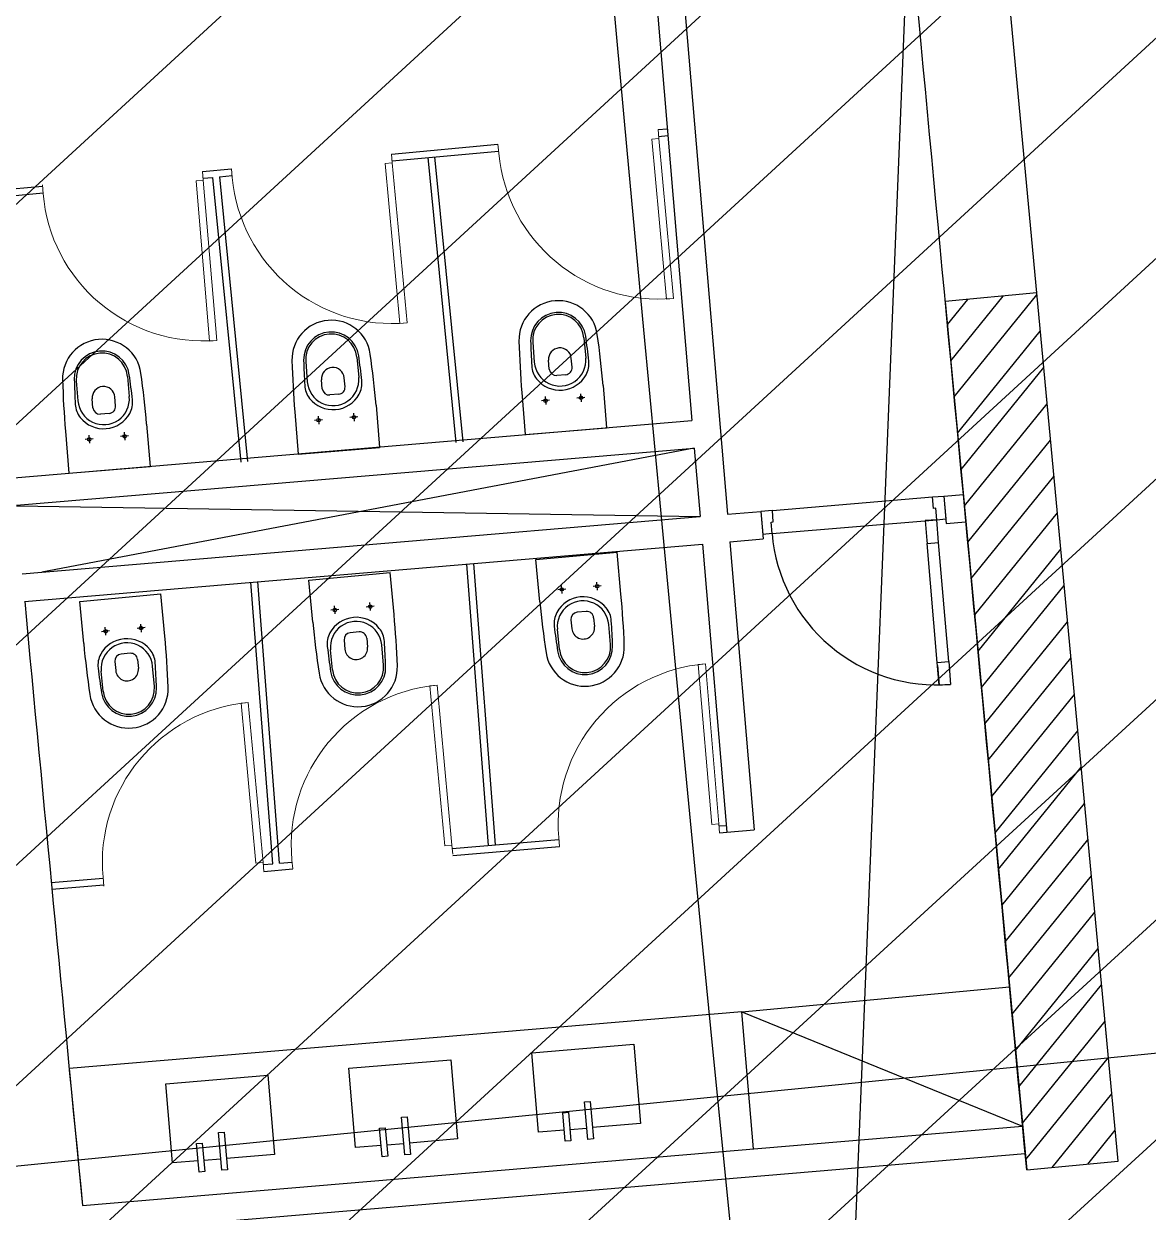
# Model space of a CAD drawing. Extents: x -678889171 to 586587, y -792238163 to 335485.
# Drawn here: x -678771016 to -678766118, y -792106578 to -792101400 of the extents above; entities that cross this region are included whole.
import ezdxf
from ezdxf.enums import TextEntityAlignment as Align

# ---------------------------------------------------------------- set-up
doc = ezdxf.new("R2010")
doc.units = 0
doc.header["$MEASUREMENT"] = 0
for name, color, linetype in [('A-FLOR-PATT', 252, 'Continuous'), ('A-SITE-PATT', 252, 'Continuous'), ('A-WALL', 252, 'Continuous')]:
    doc.layers.add(name, color=color, linetype=linetype)
doc.layers.add('BASEMENT3 LAYOUT$0$HATCH7', color=252, linetype='Continuous', lineweight=15)
doc.layers.add('Ground floor Towers$0$04-Ground Floor$0$$2$A-DOOR-FULL', color=252, linetype='Continuous', lineweight=20)
doc.styles.add('Ground floor Towers$0$$Bas01-Rname$0$EN-SC', font='swissc.ttf')
doc.styles.add('Ground floor Towers$0$$Bas01-Rname$0$EN-SCL', font='swisscl.ttf')
doc.styles.add('Ground floor Towers$0$04-Ground Floor$0$V2-lower ground$0$LEVEL  FOR LICENSE LOWER GR$0$$LG- LEVEL$0$AR-SR', font='sarb.shx')

# ---------------------------------------------------------------- blocks, each defined once
blk = doc.blocks.new('A$C61C61320')
at = {"layer": 'BASEMENT3 LAYOUT$0$HATCH7'}
h = blk.add_hatch(dxfattribs=at)
h.set_pattern_fill('JIS_WOOD', color=256, scale=1000, style=0)
h.set_pattern_definition([(45, (-95575.72641586163, -175160.5677797335), (-499.9999991609842, 499.9999991609843), [])])
edge = h.paths.add_edge_path()
edge.add_line((-93671.42387769371, -154054.9431899884), (-93352.28011348587, -174711.9075518902))
edge.add_line((-93352.28011348587, -174711.9075518902), (-49398.28305342048, -174321.9428492732))
edge.add_arc((-49194.7644366367, -173977.2776182104), 400.2673467584944, 239.4389137010584, 436.7722825904112)
edge.add_line((-49103.17453308101, -173587.6300358392), (-49353.17453308101, -169321.0603725039))
edge.add_arc((765187.6152318742, -69570.4512780355), 820625.9088071947, 178.5717505264322, 186.9818142228341, ccw=False)
edge.add_line((-55183.34322072996, -49116.28952082794), (-86992.42594180122, -47875.38068783496))
edge.add_line((-86992.42594180116, -47875.38068783496), (-86999.8191618316, -136404.81269691))
edge.add_line((-86999.81916183163, -136404.81269691), (-87007.19406194473, -152784.6622732603))
edge.add_line((-87007.19406194473, -152784.6622732603), (-93671.42387769371, -154054.9431899884))
blk = doc.blocks.new('Ground floor Towers$0$04-Ground Floor$0$$0$$DD-04-LEVEL LG$0$a-up-t3-a$0$WATG_DOORSINGLE_M3')
at = {"layer": 'Ground floor Towers$0$04-Ground Floor$0$$2$A-DOOR-FULL'}
for p, q in [((0, -50), (0, 0)), ((900, -50), (900, 0))]:
    blk.add_line(p, q, dxfattribs=at)
blk.add_lwpolyline([(900, -50), (900, -950), (860, -950), (860, -50)], close=True, dxfattribs=at)
blk.add_arc((900, -50), 900.0000000000002, 180, 270, dxfattribs=at)
blk = doc.blocks.new('GR')
at = {"layer": 'A-FLOR-PATT'}
for p, q in [((33455, 89935), (33455, 60105)), ((34587.51855071226, 79232.06661733873), (33778.1954407954, 85232.37436956455)), ((32500.39143028897, 84150.27755005208), (32773.01325455571, 81979.40945202718)), ((32381.32663243097, 84135.32516191411), (32601.6150982148, 82381.18385639231)), ((32402.5768137101, 83642.28096720882, -9.216260778395458e-07), (32442.57537358888, 83647.60581449384, -9.22509878438313e-07)), ((32406.53566659318, 83612.54332298742, -9.216285155573752e-07), (32446.31357352466, 83617.8387956337, -9.225074406503515e-07)), ((31246.88182193858, 83488.42794455274, -8.960900603225308e-07), (31708.69844853965, 83549.90773326973, -9.062942729828771e-07)), ((31250.59319617175, 83458.65735449456, -8.960870298014648e-07), (31712.65730142274, 83520.1700890482, -9.062967107021786e-07)), ((31579.61029178653, 82244.66860681778, -1.903324327713154e-09), (31406.51199430111, 83479.41419652634, -1.612658850080255e-09)), ((31609.31977086224, 82248.83356216567, -2.560368979099045e-09), (31436.2503534246, 83483.37314458146, -2.269751996644635e-09)), ((30427.93781098145, 83379.40522457122, -8.779948287114567e-07), (30552.97942929029, 83396.05151193215, -8.80757724609138e-07)), ((30431.64918521463, 83349.63463451306, -8.77991798189405e-07), (30472.47442532949, 83355.06953441058, -8.844783773886327e-07)), ((30472.47442532949, 83355.06953441058, 1.902565820686986e-08), (30645.5727228149, 82120.32394470196, 1.873499272928882e-08)), ((30502.21303103282, 83359.02672356147, 1.836856464634298e-08), (30675.31108193844, 82124.28289275707, 1.807789958276509e-08)), ((30502.46669257628, 83359.06228423216, -8.795565684092768e-07), (30556.82423552688, 83366.29868513953, -8.807576423753487e-07)), ((29443.23762438179, 83248.31605208431), (29734.03541833314, 83287.02879195064, -8.626624929662162e-07)), ((29496.71798673109, 83225.17100709728), (29737.88022456975, 83257.27596515803, -8.626624107324275e-07)), ((34079.55195524046, 82998.12230428727), (33683.1557184929, 82944.54970408604)), ((33696.55257576761, 82845.22563243104), (33780.35022393212, 82957.68545538455)), ((33717.79318748406, 82687.74809894348), (33934.4513469542, 82978.51208563212)), ((33739.03379920051, 82530.27056545592), (34080.79254606155, 82988.92458506934)), ((34587.50443334578, 79232.17128325347), (34079.55195524046, 82998.12230428727)), ((33683.1557184929, 82944.54970408604), (34191.10819659827, 79178.59868305223)), ((33760.27441091696, 82372.79303196835), (34102.033157778, 82831.44705158178)), ((31894.8771996404, 82694.93574307869, 2.43035481959246e-08), (31905.34906063833, 82607.05877845427, 2.434352248781203e-08)), ((32116.73457131111, 82722.59142680644, 1.940671012372634e-08), (32128.15659390588, 82634.8329048031, 1.942571243957749e-08)), ((33781.5150226334, 82215.31549848078), (34123.27376949444, 82673.9695180942)), ((31132.22546616243, 82597.37356302659, 2.408485606885381e-08), (31143.64748875721, 82509.61504102325, 2.410385838470496e-08)), ((31971.89508356216, 82579.82333259762, 2.298272952979302e-08), (31967.06021794775, 82618.60923238427, 2.296970561964009e-08)), ((32070.3332201974, 82592.09416206354, 2.081000201751028e-08), (32065.49835458298, 82630.8800618502, 2.079697810735735e-08)), ((30910.36809449173, 82569.71787929884, 2.898169414105207e-08), (30920.83995548966, 82481.84091467442, 2.90216684329395e-08)), ((32044.27455875507, 82558.61362796037, 2.147707319777371e-08), (32005.37561766534, 82553.76467115528, 2.233565100504677e-08)), ((30987.38597841349, 82454.60546881777, 2.766087547492049e-08), (30982.55111279907, 82493.39136860443, 2.764785156476756e-08)), ((31085.82411504872, 82466.87629828369, 2.548814796263774e-08), (31080.98924943431, 82505.66219807035, 2.547512405248482e-08)), ((32208.52059711174, 82517.50850406055, 1.810042234622764e-08), (32231.31108310079, 82334.68036029067, 1.810042234622764e-08)), ((33802.75563434984, 82057.83796499322), (34144.51438121088, 82516.49198460665)), ((29915.45862585055, 82446.0300694851, 1.652766515571243e-08), (29925.93048684849, 82358.15310486068, 1.656763944759985e-08)), ((30137.31599752126, 82473.68575321285, 1.163082708351417e-08), (30148.73802011603, 82385.92723120951, 1.164982939936531e-08)), ((31856.24702346749, 82473.59575748388, 2.587580810086881e-08), (31879.03750945654, 82290.767613714, 2.587580810086881e-08)), ((31978.31739785785, 82444.22690394767, 2.325561539901772e-08), (31943.5862004563, 82439.89747822883, 2.402220272694017e-08)), ((31958.78708629766, 82459.42778978901, 2.363307787178637e-08), (31963.11651201649, 82424.69659238747, 2.364474025417144e-08)), ((32132.12698635041, 82463.4000749882, 1.986072866107576e-08), (32097.39578894886, 82459.07064926936, 2.062731598899812e-08)), ((32112.59667479022, 82478.60096082956, 2.02381911338444e-08), (32116.92610050905, 82443.86976342801, 2.024985351622948e-08)), ((31059.7654536064, 82433.39576418052, 2.615521914290118e-08), (31020.86651251666, 82428.54680737543, 2.701379695017424e-08)), ((31224.01149196307, 82392.2906402807, 2.277856829135511e-08), (31246.80197795212, 82209.46249651082, 2.277856829135511e-08)), ((29660.20056326436, 82011.7953167697), (32601.6150982148, 82381.18385639231)), ((29992.47650977231, 82330.91765900403, 1.520684648958084e-08), (29987.6416441579, 82369.70355879069, 1.519382257942792e-08)), ((30090.91464640755, 82343.18848846995, 1.30341189772981e-08), (30086.07978079313, 82381.97438825661, 1.302109506714517e-08)), ((30871.73791831882, 82348.37789370403, 3.055395404599628e-08), (30894.52840430786, 82165.54974993414, 3.055395404599628e-08)), ((30974.27798114899, 82334.20992600916, 2.831122381691384e-08), (30978.60740686781, 82299.47872860762, 2.832288619929891e-08)), ((31147.61788120174, 82338.18221120835, 2.453887460620323e-08), (31112.88668380019, 82333.85278548952, 2.530546193412559e-08)), ((31128.08756964155, 82353.38309704971, 2.491633707897187e-08), (31132.41699536037, 82318.65189964816, 2.492799946135695e-08)), ((31879.03750945653, 82290.767613714, 2.587580810086889e-08), (32231.31108310079, 82334.68036029067, 1.810042234622772e-08)), ((33823.99624606628, 81900.36043150564), (34165.75499292733, 82359.01445111909)), ((30064.85598496522, 82309.70795436678, 1.370119015756154e-08), (30025.95704387549, 82304.85899756169, 1.45597679648346e-08)), ((30993.80829270917, 82319.00904016782, 2.793376134414519e-08), (30959.07709530762, 82314.67961444898, 2.870034867206764e-08)), ((29676.66706785156, 81892.92066459073), (32616.56748635277, 82262.11905853427)), ((32616.58906468365, 82261.94723182805), (29798.71214617744, 81605.89095275856)), ((30133.17810100037, 82229.69528723597, 1.246230809363222e-08), (30137.5075267192, 82194.96408983442, 1.24739704760173e-08)), ((30229.1020233219, 82268.60283046696, 1.032453930601546e-08), (30251.89250931094, 82085.77468669708, 1.032453930601546e-08)), ((32616.56748635277, 82262.11905853427), (32653.9484566977, 81964.45706388922)), ((29876.82844967764, 82224.6900838903, 1.809992506065663e-08), (29899.61893566669, 82041.8619401204, 1.809992506065663e-08)), ((29998.898824068, 82195.32123035408, 1.547973235880555e-08), (29964.16762666645, 82190.99180463524, 1.624631968672799e-08)), ((29979.36851250781, 82210.52211619543, 1.585719483157419e-08), (29983.69793822664, 82175.79091879388, 1.586885721395927e-08)), ((30152.70841256056, 82214.49440139461, 1.208484562086358e-08), (30117.97721515902, 82210.16497567578, 1.285143294878594e-08)), ((30894.52840430786, 82165.54974993414, 3.055395404599636e-08), (31246.80197795211, 82209.46249651082, 2.277856829135519e-08)), ((33845.23685778274, 81742.8828980181), (34186.99560464378, 82201.53691763153)), ((29899.61893566668, 82041.8619401204, 1.809992506065671e-08), (30251.89250931094, 82085.77468669708, 1.032453930601554e-08)), ((32967.54729719966, 82003.83941423253), (33662.09195137116, 82091.06167837066)), ((33662.09195137116, 82091.06167837066), (33711.70228381199, 82097.29184009483)), ((33668.3221130953, 82041.45134592988), (33662.09195137116, 82091.06167837066)), ((33711.702283812, 82097.29184009475), (33797.09476597968, 82108.01559355007)), ((33711.70228381199, 82097.29184009483), (33724.16260726029, 81998.0711752132)), ((33711.70228381199, 82097.29184009483), (33726.65467194997, 81978.22704223674)), ((33678.24417958347, 82042.69737827471), (33668.3221130953, 82041.45134592988)), ((33684.47434130763, 81993.08704583389), (33678.24417958347, 82042.69737827471)), ((33866.47746949918, 81585.40536453052), (34208.23621636022, 82044.05938414395)), ((32773.01325455572, 81979.40945202718), (32917.93696475884, 81997.60925250838)), ((32967.54729719967, 82003.83941423253), (32917.93696475884, 81997.60925250838)), ((32917.93696475884, 81997.60925250838), (32930.39728820714, 81898.38858762676)), ((32917.93696475884, 81997.60925250838), (32932.88935289681, 81878.54445465036)), ((32973.77745892381, 81954.22908179174), (32967.54729719967, 82003.83941423253)), ((32970.0855541598, 81903.37271700609), (33684.47434130763, 81993.08704583389)), ((33684.47434130763, 81993.08704583389), (33634.8640088668, 81986.85688410973)), ((33634.8640088668, 81986.85688410973), (33645.70449026683, 81900.5349056627)), ((33684.47434130763, 81993.08704583389), (33724.16260726029, 81998.0711752132)), ((33696.93466475594, 81893.86638095224), (33684.47434130763, 81993.08704583389)), ((33726.65467194997, 81978.22704223674), (33812.04715411764, 81988.95079569204)), ((29677.06601007277, 81890.04276950393), (32653.92770212523, 81964.62233106609)), ((29714.04803819647, 81595.25866994567), (32653.9484566977, 81964.45706388922)), ((32963.85539243565, 81952.9830494469), (32973.77745892381, 81954.22908179174)), ((32970.0855541598, 81903.37271700609), (32963.85539243565, 81952.9830494469)), ((32787.96564269369, 81860.34465416915), (32932.88935289681, 81878.54445465036)), ((32970.0855541598, 81903.37271700609), (32930.39728820714, 81898.38858762676)), ((33645.70449026683, 81900.5349056627), (33647.32433231511, 81887.63621922808)), ((33647.32433231511, 81887.63621922808), (33696.93466475594, 81893.86638095224)), ((33712.1180142463, 81371.68876184354), (33647.32433231511, 81887.63621922808)), ((33761.72834668712, 81377.9189235677), (33696.93466475594, 81893.86638095224)), ((33887.71808121563, 81427.92783104297), (34229.47682807667, 81886.5818506564)), ((29729.00042633443, 81476.19387208765), (32668.90084483567, 81845.39226603118)), ((32668.90084483567, 81845.39226603118), (32825.90092028434, 80595.21188852198)), ((32787.96564269368, 81860.34465416915), (32944.96571814235, 80610.16427665994)), ((31947.14610818962, 81748.5214241146, 3.441274296905041e-08), (32298.99867491991, 81795.68890534177, 3.441274298673327e-08)), ((32323.47835118359, 81613.0792619601, 3.441274298673327e-08), (32298.99867491991, 81795.68890534177, 3.441274298673327e-08)), ((31645.84426486002, 81716.91483738644), (31790.64381886481, 80495.43793167894)), ((31675.63566831712, 81720.44644892462), (31820.4107339177, 80499.17611857843)), ((31971.62578445331, 81565.91178073293, 3.441274296905041e-08), (31947.14610818962, 81748.5214241146, 3.441274296905041e-08)), ((33908.95869293208, 81270.45029755539), (34250.71743979312, 81729.10431716882)), ((30963.1791027623, 81619.11267726711, 1.735378775331066e-08), (31315.03166949258, 81666.28015849428, 1.735378777099352e-08)), ((31339.51134575627, 81483.67051511261, 1.735378777099352e-08), (31315.03166949258, 81666.28015849428, 1.735378777099352e-08)), ((32220.8116935685, 81626.29868736223, 3.437620780245939e-08), (32216.16137851794, 81660.98837703986, 3.438432673119112e-08)), ((30987.65877902599, 81436.50303388544, 1.735378775331066e-08), (30963.1791027623, 81619.11267726711, 1.735378775331066e-08)), ((32082.20561230966, 81625.37443735954, 3.438026725997626e-08), (32047.51592263202, 81620.724122309, 3.438026725823289e-08)), ((32067.18592499612, 81605.70443499545, 3.437620779473871e-08), (32062.53560994555, 81640.39412467308, 3.438432672347044e-08)), ((32235.83138088203, 81645.96868972633, 3.438026726769694e-08), (32201.1416912044, 81641.31837467577, 3.438026726595357e-08)), ((30855.70935068105, 80378.02704866957), (30710.90979667625, 81599.50395437711)), ((30885.47626573396, 80381.76523556904), (30740.67671172917, 81603.2421412766)), ((33930.19930464851, 81112.97276406782), (34271.95805150955, 81571.62678368125)), ((29969.54336110479, 81485.57789532207, -1.705895750345603e-08), (30321.39592783508, 81532.74537654924, -1.705895748577317e-08)), ((30345.87560409876, 81350.13573316757, -1.705895748577317e-08), (30321.39592783508, 81532.74537654924, -1.705895748577317e-08)), ((31083.2189195688, 81476.29568814796, 1.731725257899896e-08), (31078.56860451823, 81510.9853778256, 1.732537150773069e-08)), ((31251.86437545471, 81516.55994287884, 1.732131205195719e-08), (31217.17468577708, 81511.90962782828, 1.732131205021381e-08)), ((31236.84468814118, 81496.88994051474, 1.731725258671964e-08), (31232.19437309061, 81531.57963019237, 1.732537151545137e-08)), ((32175.09725515004, 81531.53514711076, 3.435582941264137e-08), (32136.24480271109, 81526.32679425413, 3.435582941068878e-08)), ((32208.81725920278, 81505.78711171613, 3.434887033236564e-08), (32214.01047645475, 81467.04756548307, 3.433980355725497e-08)), ((29994.02303736849, 81302.9682519404, -1.705895750345603e-08), (29969.5433611048, 81485.57789532207, -1.705895750345603e-08)), ((31098.23860688233, 81495.96569051205, 1.732131204423651e-08), (31063.54891720469, 81491.3153754615, 1.732131204249313e-08)), ((32110.49676731646, 81492.60679020139, 3.43488703274244e-08), (32115.68998456844, 81453.86724396831, 3.433980355231374e-08)), ((32286.89601459646, 81391.39161597121, 3.432016289664515e-08), (32275.61221797294, 81479.16801780065, 3.434069158708828e-08)), ((31191.13024972272, 81402.12640026327, 1.729687419690162e-08), (31152.27779728376, 81396.91804740664, 1.729687419494903e-08)), ((32065.30378767227, 81361.6861421682, 3.432016288550872e-08), (32053.07096500289, 81449.33532262017, 3.434069157590414e-08)), ((33951.43991636497, 80955.49523058027), (34293.19866322601, 81414.1492501937)), ((30104.60286522483, 81362.43090856701, -1.709143321253018e-08), (30069.91317554719, 81357.78059351647, -1.709143321427356e-08)), ((30089.58317791129, 81342.76090620292, -1.709549267776774e-08), (30084.93286286073, 81377.45059588055, -1.7087373749036e-08)), ((30258.22863379721, 81383.0251609338, -1.70914332048095e-08), (30223.53894411957, 81378.37484588324, -1.709143320655288e-08)), ((30243.20894648367, 81363.3551585697, -1.709549267004705e-08), (30238.55863143311, 81398.04484824733, -1.708737374131532e-08)), ((31126.52976188913, 81363.1980433539, 1.728991511168465e-08), (31131.72297914112, 81324.45849712082, 1.728084833657398e-08)), ((31224.85025377545, 81376.37836486864, 1.728991511662589e-08), (31230.04347102743, 81337.63881863558, 1.728084834151522e-08)), ((31302.92900916913, 81261.98286912372, 1.72612076809054e-08), (31291.64521254562, 81349.75927095316, 1.728173637134852e-08)), ((33712.11801424631, 81371.68876184354), (33761.72834668713, 81377.9189235677)), ((33724.57833769461, 81272.46809696191), (33712.11801424631, 81371.68876184354)), ((33724.57833769461, 81272.46809696191), (33713.73785629458, 81358.79007540894)), ((33713.73785629458, 81358.79007540894), (33724.57833769461, 81272.46809696191)), ((33761.72834668713, 81377.9189235677), (33774.18867013544, 81278.69825868605)), ((-7945, 73725), (46290, 81330)), ((31081.33678224495, 81232.2773953207, 1.726120766976897e-08), (31069.10395957557, 81319.92657577268, 1.728173636016439e-08)), ((30197.49450806521, 81268.59161831823, -1.711587105986507e-08), (30158.64205562626, 81263.3832654616, -1.711587106181766e-08)), ((33774.18867013544, 81278.69825868605), (33724.57833769461, 81272.46809696191)), ((33972.68052808141, 80798.0176970927), (34314.43927494245, 81256.67171670613)), ((30132.89402023163, 81229.66326140886, -1.712283014508204e-08), (30138.08723748361, 81190.92371517578, -1.713189692019271e-08)), ((30231.21451211795, 81242.8435829236, -1.71228301401408e-08), (30236.40772936993, 81204.10403669054, -1.713189691525147e-08)), ((30309.29326751163, 81128.44808717868, -1.715153757586129e-08), (30298.00947088811, 81216.22448900812, -1.713100888541817e-08)), ((30087.70104058744, 81098.74261337567, -1.715153758699773e-08), (30075.46821791806, 81186.39179382764, -1.71310088966023e-08)), ((33993.92113979785, 80640.54016360512), (34335.67988665889, 81099.19418321855)), ((34015.16175151432, 80483.0626301176), (34356.92049837533, 80941.716649731)), ((34036.40236323074, 80325.58509663), (34378.16111009178, 80784.23911624344)), ((32791.46413796812, 80621.12288757517), (32822.16282324986, 80624.97808798635)), ((34057.64297494719, 80168.10756314245), (34399.40172180824, 80626.76158275586)), ((32795.2022350026, 80591.35668811084), (32825.90092028434, 80595.211888522)), ((32825.90092028434, 80595.21188852198), (32944.96571814235, 80610.16427665994)), ((31634.3211495038, 80475.80662780828), (32096.91948379633, 80533.90062343712)), ((31638.30696282685, 80446.07153703553), (32100.65758083082, 80504.13442397269)), ((34078.88358666364, 80010.63002965489), (34420.64233352468, 80469.28404926829)), ((30814.59075664662, 80372.86329591683), (30855.70935068103, 80378.02704866955)), ((30885.47626573396, 80381.76523556904), (30939.88600491206, 80388.59811609557)), ((30818.57656996966, 80343.12820514408), (30943.7382581051, 80358.84625258275)), ((29895.12603636447, 80257.39513383902), (30120.15561205487, 80285.65478420412)), ((34100.12419838008, 79853.15249616731), (34441.88294524112, 80311.80651578073)), ((29899.19175582298, 80227.67007783383), (30124.00786524788, 80255.9029206913)), ((34121.36481009654, 79695.67496267975), (34463.12355695757, 80154.32898229315)), ((32923.79302747155, 79815.70403689354), (34084.067943573, 79972.20202189684)), ((34142.60542181297, 79538.19742919217), (34484.36416867402, 79996.85144880561)), ((32923.79302747155, 79815.70403689354), (30006.05683648551, 79450.24410926664)), ((32998.42475619265, 79221.41691620207), (32923.79302747155, 79815.70403689354)), ((32923.79302747155, 79815.70403689354), (34165.56325678195, 79367.98843175937)), ((34163.84603352942, 79380.71989570462), (34505.60478039047, 79839.37391531805)), ((32017.31097786675, 79600.165965856), (32459.35886883447, 79655.51858179226)), ((32459.35886883447, 79655.51858179226), (32502.41090345156, 79311.70355548404)), ((34185.08664524586, 79223.24236221705), (34526.84539210691, 79681.89638183048)), ((32060.36301248384, 79256.35093954777), (32017.31097786675, 79600.165965856)), ((31223.51005132536, 79500.76732893342), (31665.55794229308, 79556.11994486969)), ((31665.55794229308, 79556.11994486969), (31708.60997691017, 79212.30491856147)), ((31266.56208594245, 79156.9523026252), (31223.51005132536, 79500.76732893342)), ((34301.52282705991, 79193.5211225352), (34548.08600382336, 79524.41884834292)), ((30006.05683648551, 79450.24410926664), (30088.43479479756, 78855.97473544732)), ((30429.70912478401, 79401.36869201079), (30871.75701575173, 79456.72130794705)), ((30871.75701575173, 79456.72130794705), (30914.80905036882, 79112.90628163883)), ((30472.7611594011, 79057.55366570257), (30429.70912478401, 79401.36869201079)), ((32254.83961784131, 79396.43988731962), (32279.39784250121, 79399.5149654111)), ((32275.25813629734, 79233.37327614061), (32254.83961784131, 79396.43988731962)), ((32279.39784250121, 79399.5149654111), (32299.81636095723, 79236.4483542317)), ((30088.43479479753, 78855.97473544728), (34165.56325678195, 79367.98843175937)), ((32161.5268444308, 79344.84641565474), (32186.08506909059, 79347.92149374644)), ((32177.02523795574, 79221.07296381224), (32161.5268444308, 79344.84641565474)), ((32186.08506909059, 79347.92149374644), (32201.58346261579, 79224.14804190371)), ((34455.62395008204, 79214.34775278284), (34569.32661553979, 79366.94131485533)), ((31461.03869129992, 79297.04125039704), (31485.59691595982, 79300.11632848853)), ((31481.45720975595, 79133.97463921804), (31461.03869129992, 79297.04125039704)), ((31485.59691595982, 79300.11632848853), (31506.01543441583, 79137.04971730913)), ((32195.43334434382, 79273.26418845949), (32269.1080180255, 79282.4894226964)), ((32502.41090345156, 79311.70355548404), (32293.6661467847, 79285.56483029027)), ((30110.74507985461, 78737.83395654862), (34181.60430812262, 79249.06035033689)), ((31367.72591788941, 79245.44777873217), (31392.2841425492, 79248.52285682387)), ((31383.22431141435, 79121.67432688967), (31367.72591788941, 79245.44777873217)), ((31392.2841425492, 79248.52285682387), (31407.7825360744, 79124.74940498114)), ((32170.8750658856, 79270.18910363194), (32060.36301248384, 79256.35093954777)), ((32299.81636095723, 79236.4483542317), (32275.25813629734, 79233.37327614061)), ((34191.10819659827, 79178.59868305223), (34587.50443334578, 79232.17128325347)), ((34191.10819643721, 79178.59868303052), (34587.51855071226, 79232.06661733873)), ((30667.23776475857, 79197.64261347441), (30691.79598941847, 79200.7176915659)), ((30687.6562832146, 79034.5760022954), (30667.23776475857, 79197.64261347441)), ((30691.79598941847, 79200.7176915659), (30712.21450787448, 79037.6510803865)), ((31401.63241780243, 79173.86555153692), (31475.30709148411, 79183.09078577382)), ((31708.60997691017, 79212.30491856147), (31499.8652202433, 79186.1661933677)), ((32201.58346261579, 79224.14804190371), (32177.02523795574, 79221.07296381224)), ((30573.92499134806, 79146.04914180953), (30598.48321600785, 79149.12421990123)), ((30589.423384873, 79022.27568996703), (30573.92499134806, 79146.04914180953)), ((30598.48321600785, 79149.12421990123), (30613.98160953305, 79025.3507680585)), ((31377.07413934421, 79170.79046670937), (31266.56208594245, 79156.9523026252)), ((31407.7825360744, 79124.74940498114), (31383.22431141435, 79121.67432688967)), ((31506.01543441583, 79137.04971730913), (31481.45720975595, 79133.97463921804)), ((30583.27321280286, 79071.39182978673), (30472.7611594011, 79057.55366570257)), ((30607.83149126108, 79074.46691461428), (30681.50616494276, 79083.69214885119)), ((30914.80905036882, 79112.90628163883), (30706.06429370195, 79086.76755644506)), ((30613.98160953305, 79025.3507680585), (30589.423384873, 79022.27568996703)), ((30712.21450787448, 79037.6510803865), (30687.6562832146, 79034.5760022954))]:
    blk.add_line(p, q, dxfattribs=at)
for centre, radius in [((31960.95179915708, 82442.06219108825, 2.363890906297883e-08), 7.499999999999988), ((32114.76138764963, 82461.23536212878, 2.024402232503702e-08), 7.499999999999988), ((31130.25228250096, 82336.01749834893, 2.492216827016449e-08), 7.499999999999988), ((30976.4426940084, 82316.8443273084, 2.83170550081063e-08), 7.499999999999988), ((29981.53322536723, 82193.15651749466, 1.586302602276665e-08), 7.499999999999988), ((30135.34281385978, 82212.32968853519, 1.246813928482484e-08), 7.499999999999988), ((32064.86076747084, 81623.04927983427, 3.438026725910458e-08), 7.5), ((32218.48653604321, 81643.64353220105, 3.438026726682525e-08), 7.5), ((31234.51953061589, 81514.23478535356, 1.73213120510855e-08), 7.5), ((31080.89376204352, 81493.64053298678, 1.732131204336482e-08), 7.5), ((30087.25802038601, 81360.10575104174, -1.709143321340187e-08), 7.5), ((30240.88378895838, 81380.70000340852, -1.709143320568119e-08), 7.5)]:
    blk.add_circle(centre, radius, dxfattribs=at)
for centre, radius, start, end in [((632160.654919429, 163506.251165366), 613595.8226879981, 171.0737824436527, 189.9862451256833), ((632160.654919429, 163506.251165366), 605195.8226879981, 171.0737824436527, 190.1263033448895), ((-309211043.3384023, -41631038.38767131), 312045440.9681074, 7.681553255757395, 7.682710848340284), ((32005.88069202287, 82708.16347741708, 2.560252368183212e-08), 171.5000000000014, 10.31372345913701, 183.8974087038742), ((32005.88069202287, 82708.16347741708, 2.185533066982104e-08), 120.4999999999998, 10.31372345865848, 183.8974087044865), ((32005.88069202287, 82708.16347741708, 2.185533066982104e-08), 111.78885578103, 7.415524617116612, 186.7956075456474), ((31021.3715868742, 82582.94561363722, 3.028066962695959e-08), 171.500000000004, 10.31372345914179, 183.8974087038693), ((31021.3715868742, 82582.94561363723, 2.653347661494851e-08), 120.4999999999998, 10.31372345865848, 183.8974087044865), ((31021.3715868742, 82582.94561363723, 2.653347661494851e-08), 111.78885578103, 7.415524617116612, 186.7956075456474), ((35825.52672650114, 82968.38726820693, 2.58144162721119e-08), 3999.99999999981, 183.897408703869, 187.1055660815035), ((35825.52672650132, 82968.38726820698, -6.179556406187228e-08), 3948.999999999994, 183.8974087044865, 185.481244041176), ((28239.24089407791, 82022.71699333748, 1.056490108514548e-07), 3948.999999999994, 8.729888121831047, 10.31372345865848), ((28239.24089407761, 82022.71699333738, 1.810174149621865e-08), 4000.000000000308, 7.105566081504291, 10.31372345913882), ((32016.27928626537, 82624.74464711724, 2.188334186349864e-08), 49.59999999999989, 7.105566081862186, 187.1055660818622), ((30026.46211823302, 82459.25780382348, 1.782664064161995e-08), 171.5000000000076, 10.31372345914157, 183.8974087038694), ((27254.73178892924, 81897.49912955763, 1.103271567965823e-07), 3948.999999999994, 8.729888121831047, 10.31372345865848), ((27254.73178892893, 81897.49912955753, 2.277988744134612e-08), 4000.000000000308, 7.105566081504291, 10.31372345913882), ((31994.12620028286, 82600.73116844406, 2.243690982385166e-08), 99.99999999999984, 185.481244041176, 220.8236629726543), ((32016.82795419762, 82620.34316398746, 2.188481983670902e-08), 112.2676204798003, 186.7956075456474, 7.415524617116612), ((32040.56362242464, 82588.38322573312, 2.146707687001516e-08), 29.99999999999995, 277.1055660814228, 7.105566081862186), ((32043.6496428617, 82606.90452502338, 2.134382791604662e-08), 99.99999999999984, 333.3874691902676, 8.729888121831047), ((30026.46211823302, 82459.2578038235, 1.407944762960886e-08), 120.4999999999998, 10.31372345865848, 183.8974087044865), ((30026.46211823302, 82459.2578038235, 1.407944762960886e-08), 111.78885578103, 7.415524617116612, 186.7956075456474), ((34841.01762135246, 82843.16940442707, 3.049256221723937e-08), 3999.999999999809, 183.8974087038688, 187.1055660815033), ((34841.01762135264, 82843.16940442713, -5.711741811674481e-08), 3948.999999999994, 183.8974087044865, 185.481244041176), ((31031.7701811167, 82499.5267833374, 2.656148780862611e-08), 49.59999999999989, 7.105566081862186, 187.1055660818622), ((32016.82795419762, 82620.34316398746, 2.188481983670902e-08), 129.9999999999998, 220.8236629726543, 333.3874691902676), ((32001.66468133491, 82583.53426892804, 2.232565467728814e-08), 29.99999999999995, 187.1055660818622, 277.1055660814228), ((26259.82232028776, 81773.81131974379, 1.032585845600647e-08), 4000.000000000305, 7.105566081504299, 10.31372345913883), ((31032.31884904894, 82495.12530020761, 2.656296578183649e-08), 112.2676204798003, 186.7956075456474, 7.415524617116612), ((31059.14053771302, 82481.68666124353, 2.602197386117409e-08), 99.99999999999984, 333.3874691902676, 8.729888121831047), ((33846.10815271128, 82719.4815946134, 1.803853323189972e-08), 3999.999999999814, 183.8974087038698, 187.1055660815043), ((33846.10815271147, 82719.48159461339, -6.957144710208445e-08), 3948.999999999994, 183.8974087044865, 185.481244041176), ((26259.82232028807, 81773.8113197439, 9.787312781124265e-08), 3948.999999999994, 8.729888121831047, 10.31372345865848), ((31009.61709513418, 82475.51330466421, 2.711505576897913e-08), 99.99999999999984, 185.481244041176, 220.8236629726543), ((31032.31884904894, 82495.12530020761, 2.656296578183649e-08), 129.9999999999998, 220.8236629726543, 333.3874691902676), ((31017.15557618624, 82458.31640514819, 2.700380062241561e-08), 29.99999999999995, 187.1055660818622, 277.1055660814228), ((31056.05451727597, 82463.16536195327, 2.614522281514262e-08), 29.99999999999995, 277.1055660814228, 7.105566081862186), ((30037.40938040777, 82371.43749039387, 1.410893679649684e-08), 112.2676204798003, 186.7956075456474, 7.415524617116612), ((30036.86071247552, 82375.83897352366, 1.410745882328647e-08), 49.59999999999989, 7.105566081862186, 187.1055660818622), ((30014.70762649301, 82351.82549485048, 1.466102678363948e-08), 99.99999999999984, 185.481244041176, 220.8236629726543), ((30061.1450486348, 82339.47755213953, 1.369119382980298e-08), 29.99999999999995, 277.1055660814228, 7.105566081862186), ((30064.23106907185, 82357.99885142979, 1.356794487583445e-08), 99.99999999999984, 333.3874691902676, 8.729888121831047), ((30037.40938040777, 82371.43749039387, 1.410893679649684e-08), 129.9999999999998, 220.8236629726543, 333.3874691902676), ((30022.24610754507, 82334.62859533445, 1.454977163707596e-08), 29.99999999999995, 187.1055660818622, 277.1055660814228), ((33684.47434130763, 81993.08704583389), 719.9999999997044, 187.1578436580009, 277.1578436583626), ((28358.94238802529, 81081.61468475261, 3.43180767954135e-08), 4000.000000000228, 4.427090021127269, 7.635247398761796), ((35936.16174761129, 82097.37635794042, 3.437000419870912e-08), 3999.99999999991, 187.6352473987623, 190.8434047763969), ((32164.26089628834, 81464.85362758343, 3.434083246626792e-08), 130, 41.35334428966004, 153.9171505077792), ((32164.26089628834, 81464.85362758343, 3.434083246626792e-08), 112.2676204798005, 7.325288863203379, 187.9452059341229), ((32137.31611957549, 81478.04373781402, 3.434469550123134e-08), 100, 153.9171505077792, 189.2595694390446), ((32140.23078704014, 81496.59277453044, 3.434887032891873e-08), 30, 97.63524739871121, 187.6352473984769), ((32179.08323947909, 81501.80112738707, 3.434887033087132e-08), 30, 7.635247398476935, 97.63524739871121), ((32186.78037601808, 81484.67465259986, 3.434469550371723e-08), 100, 6.01092535794999, 41.35334428966004), ((632284.3348235084, 162635.5569417739), 607995.8226879982, 187.6711162729366, 187.9203483307931), ((31180.29389086102, 81335.44488073594, 1.728187725052817e-08), 130, 41.35334428966004, 153.9171505077792), ((27374.97538259797, 80952.20593790512, 1.725912157967375e-08), 4000.000000000228, 4.427090021127269, 7.635247398761796), ((35936.16174761138, 82097.3763579404, 3.43700043979526e-08), 3949, 189.2595694390446, 190.843404775875), ((32164.8502305116, 81460.45740472569, 3.433980355478435e-08), 49.59999999999997, 187.6352473984769, 7.635247398476935), ((28358.94238802553, 81081.6146847526, 3.43700040171485e-08), 3949, 4.427090021611427, 6.01092535794999), ((34952.19474218396, 81967.96761109294, 1.731104898296937e-08), 3999.999999999913, 187.6352473987626, 190.8434047763971), ((31180.29389086102, 81335.44488073594, 1.728187725052817e-08), 112.2676204798005, 7.325288863203379, 187.9452059341229), ((31195.11623405177, 81372.39238053958, 1.728991511513156e-08), 30, 7.635247398476935, 97.63524739871121), ((31202.81337059076, 81355.26590575237, 1.728574028797748e-08), 100, 6.01092535794999, 41.35334428966004), ((26381.33964094047, 80818.67115596008, -1.715362367709294e-08), 4000.000000000228, 4.427090021127269, 7.635247398761796), ((31153.34911414817, 81348.63499096653, 1.728574028549158e-08), 100, 153.9171505077792, 189.2595694390446), ((31156.26378161282, 81367.18402768295, 1.728991511317898e-08), 30, 97.63524739871121, 187.6352473984769), ((27374.9753825982, 80952.2059379051, 1.731104880140875e-08), 3949, 4.427090021611427, 6.01092535794999), ((32176.01955005906, 81377.13826939857, 3.431807677835602e-08), 171.5000000000033, 190.8434047763971, 4.427090021127015), ((32176.01955005906, 81377.13826939857, 3.432030317504626e-08), 120.5, 190.843404775875, 4.427090021611427), ((32176.01955005906, 81377.13826939857, 3.432030317504626e-08), 111.7888557810301, 187.9452059341229, 7.325288863203379), ((33958.55900052646, 81834.43282914789, -1.710169627379732e-08), 3999.99999999991, 187.6352473987623, 190.8434047763969), ((30186.65814920351, 81201.9100987909, -1.713086800623852e-08), 130, 41.35334428966004, 153.9171505077792), ((30186.65814920351, 81201.9100987909, -1.713086800623852e-08), 112.2676204798005, 7.325288863203379, 187.9452059341229), ((34952.19474218406, 81967.96761109291, 1.731104918221285e-08), 3949, 189.2595694390446, 190.843404775875), ((31180.88322508428, 81331.0486578782, 1.72808483390446e-08), 49.59999999999997, 187.6352473984769, 7.635247398476935), ((30159.71337249066, 81215.10020902149, -1.712700497127511e-08), 100, 153.9171505077792, 189.2595694390446), ((30162.62803995531, 81233.6492457379, -1.712283014358771e-08), 30, 97.63524739871121, 187.6352473984769), ((30201.48049239426, 81238.85759859454, -1.712283014163513e-08), 30, 7.635247398476935, 97.63524739871121), ((30209.17762893325, 81221.73112380733, -1.712700496878921e-08), 100, 6.01092535794999, 41.35334428966004), ((31192.05254463174, 81247.72952255108, 1.725912156261627e-08), 171.5000000000033, 190.8434047763971, 4.427090021127015), ((31192.05254463174, 81247.72952255108, 1.726134795930651e-08), 120.5, 190.843404775875, 4.427090021611427), ((31192.05254463174, 81247.72952255108, 1.726134795930651e-08), 111.7888557810301, 187.9452059341229, 7.325288863203379), ((33958.55900052655, 81834.43282914787, -1.710169607455384e-08), 3949, 189.2595694390446, 190.843404775875), ((30187.24748342677, 81197.51387593316, -1.713189691772209e-08), 49.59999999999997, 187.6352473984769, 7.635247398476935), ((26381.3396409407, 80818.67115596007, -1.710169645535794e-08), 3949, 4.427090021611427, 6.01092535794999), ((30198.41680297423, 81114.19474060604, -1.715362369415042e-08), 171.5000000000033, 190.8434047763971, 4.427090021127015), ((30198.41680297423, 81114.19474060604, -1.715139729746018e-08), 120.5, 190.843404775875, 4.427090021611427), ((30198.41680297423, 81114.19474060604, -1.715139729746018e-08), 111.7888557810301, 187.9452059341229, 7.325288863203379)]:
    blk.add_arc(centre, radius, start, end, dxfattribs=at)
for p, xscale, yscale, zscale, rotation in [((31708.69844853965, 83549.90773326976, -9.06294272984623e-07), 0.7777777777777688, 0.7777777777777688, 0.7777777777777688, 7.582969822037799), ((30553.00345676813, 83396.05471061355, 1.719709254255685e-08), 0.7777777777777687, 0.7777777777777687, 0.7777777777777687, 7.582969822047631), ((29733.15436561435, 83292.7881380389, 1.719931612563487e-08), 0.7777777777777689, 0.7777777777777689, 0.7777777777777689, 7.106161547483776), ((32100.65758083082, 80504.13442397269), -0.7777777777777687, 0.7777777777777684, 0.7777777777777687, 187.1578436582288), ((30943.7382581051, 80358.84625258275), -0.7777777777777687, 0.7777777777777687, 0.7777777777777687, 187.6346519327821), ((30124.78180985469, 80250.12911462702), -0.7777777777777687, 0.7777777777777687, 0.7777777777777687, 187.6346519327821)]:
    blk.add_blockref('Ground floor Towers$0$04-Ground Floor$0$$0$$DD-04-LEVEL LG$0$a-up-t3-a$0$WATG_DOORSINGLE_M3', p, dxfattribs=dict(at, xscale=xscale, yscale=yscale, zscale=zscale, rotation=rotation))
at = {"layer": 'A-FLOR-PATT', "style": 'Ground floor Towers$0$04-Ground Floor$0$V2-lower ground$0$LEVEL  FOR LICENSE LOWER GR$0$$LG- LEVEL$0$AR-SR', "flags": 12}
for tag, p in [('L', (30296.07288644527, 72859.53473235783)), ('P', (30237.50458115668, 72203.99769414036))]:
    blk.add_attdef(tag, text='', height=500, dxfattribs=at).set_placement(p, align=Align.RIGHT)
at = {"layer": 'A-FLOR-PATT'}
for tag, p, height, style in [('N', (85492.25876324323, 56633.4995742733), 250, 'Ground floor Towers$0$$Bas01-Rname$0$EN-SC'), ('N', (89389.48149106537, 56633.4995742733), 250, 'Ground floor Towers$0$$Bas01-Rname$0$EN-SC'), ('N', (94597.61363499537, 56633.4995742733), 250, 'Ground floor Towers$0$$Bas01-Rname$0$EN-SC'), ('AN', (85922.66280553787, 56313.08159666645), 200, 'Ground floor Towers$0$$Bas01-Rname$0$EN-SCL'), ('AN', (89819.88553336001, 56313.08159666645), 200, 'Ground floor Towers$0$$Bas01-Rname$0$EN-SCL'), ('AN', (95028.01767729002, 56313.08159666645), 200, 'Ground floor Towers$0$$Bas01-Rname$0$EN-SCL'), ('SN', (85299.47460008037, 56025.08594095582), 200, 'Ground floor Towers$0$$Bas01-Rname$0$EN-SCL'), ('F', (85927.04975899268, 56008.67972904726), 200, 'Ground floor Towers$0$$Bas01-Rname$0$EN-SCL'), ('SN', (89196.69732790251, 56025.08594095582), 200, 'Ground floor Towers$0$$Bas01-Rname$0$EN-SCL'), ('F', (89824.27248681482, 56008.67972904726), 200, 'Ground floor Towers$0$$Bas01-Rname$0$EN-SCL'), ('SN', (94404.82947183252, 56025.08594095582), 200, 'Ground floor Towers$0$$Bas01-Rname$0$EN-SCL'), ('F', (95032.40463074483, 56008.67972904726), 200, 'Ground floor Towers$0$$Bas01-Rname$0$EN-SCL')]:
    blk.add_attdef(tag, p, '', height=height, dxfattribs=dict(at, style=style))
at = {"layer": 'A-FLOR-PATT', "style": 'Ground floor Towers$0$$Bas01-Rname$0$EN-SCL', "width": 0.8}
for p in [(85305.16036184286, 56295.1433535593), (89202.383089665, 56295.1433535593), (94410.51523359501, 56295.1433535593)]:
    blk.add_attdef('FN', p, '', height=250, dxfattribs=at)

msp = doc.modelspace()

# ---------------------------------------------------------------- block references
at = {"layer": 'A-SITE-PATT', "rotation": 357.6731745000001}
msp.add_blockref('A$C61C61320', (-678706236.4347705, -791940527.995869, -212772), dxfattribs=at)

# ---------------------------------------------------------------- next in the draw order: block references
at = {"layer": 'A-WALL', "rotation": 357.6731745000001}
msp.add_blockref('GR', (-678804025.0995113, -792184118.4910543, -212772), dxfattribs=at)

doc.saveas('drawing.dxf')
